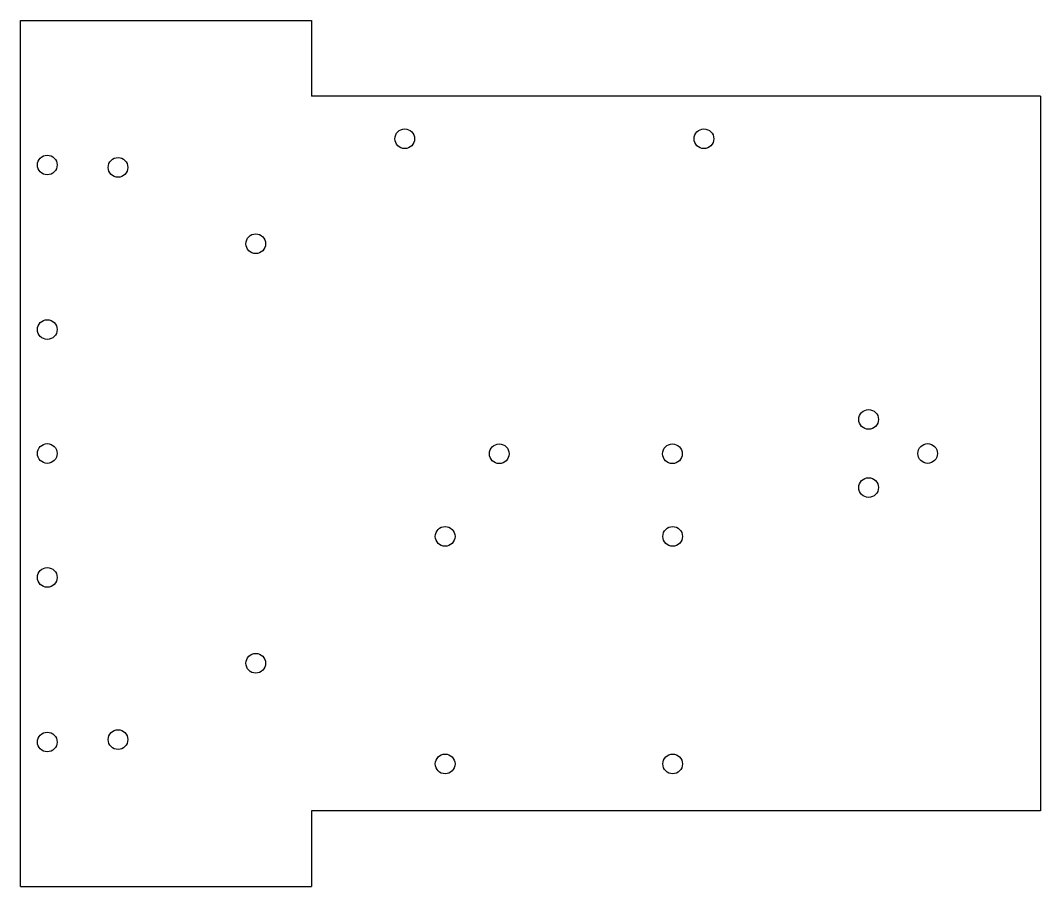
# Model space of a CAD drawing. Header units: inches. Extents: x 4.69 to 11.17, y 1.46 to 6.96.
import ezdxf

# ---------------------------------------------------------------- set-up
doc = ezdxf.new("R2010")
doc.units = ezdxf.units.IN
doc.header["$LTSCALE"] = 0.5
doc.header["$MEASUREMENT"] = 0
doc.layers.add('VISIBLE', color=7, linetype='CONTINUOUS')

msp = doc.modelspace()

# ---------------------------------------------------------------- linework, layer by layer
at = {"layer": 'VISIBLE'}
for p, q in [((4.6903, 1.464), (4.6903, 6.964)), ((4.6903, 6.964), (6.5391, 6.964)), ((6.5391, 6.964), (6.5391, 6.4823)), ((11.1697, 6.4823), (6.5391, 6.4823)), ((11.1697, 6.4823), (11.1697, 1.9457)), ((11.1697, 1.9457), (6.5391, 1.9457)), ((6.5391, 1.9457), (6.5391, 1.464)), ((4.6903, 1.464), (6.5391, 1.464))]:
    msp.add_line(p, q, dxfattribs=at)
for centre in [(7.1316, 6.2123), (9.0316, 6.2123), (4.861, 6.046), (5.3103, 6.0308), (6.185, 5.5461), (4.861, 5.0009), (10.0774, 4.4305), (4.861, 4.214), (10.4524, 4.214), (7.7316, 4.2123), (8.8316, 4.2123), (10.0774, 3.9975), (7.388, 3.6877), (8.833, 3.6877), (4.861, 3.4272), (6.185, 2.8819), (4.861, 2.382), (5.3103, 2.3972), (7.388, 2.2427), (8.833, 2.2427)]:
    msp.add_circle(centre, 0.0625, dxfattribs=at)

doc.saveas('drawing.dxf')
